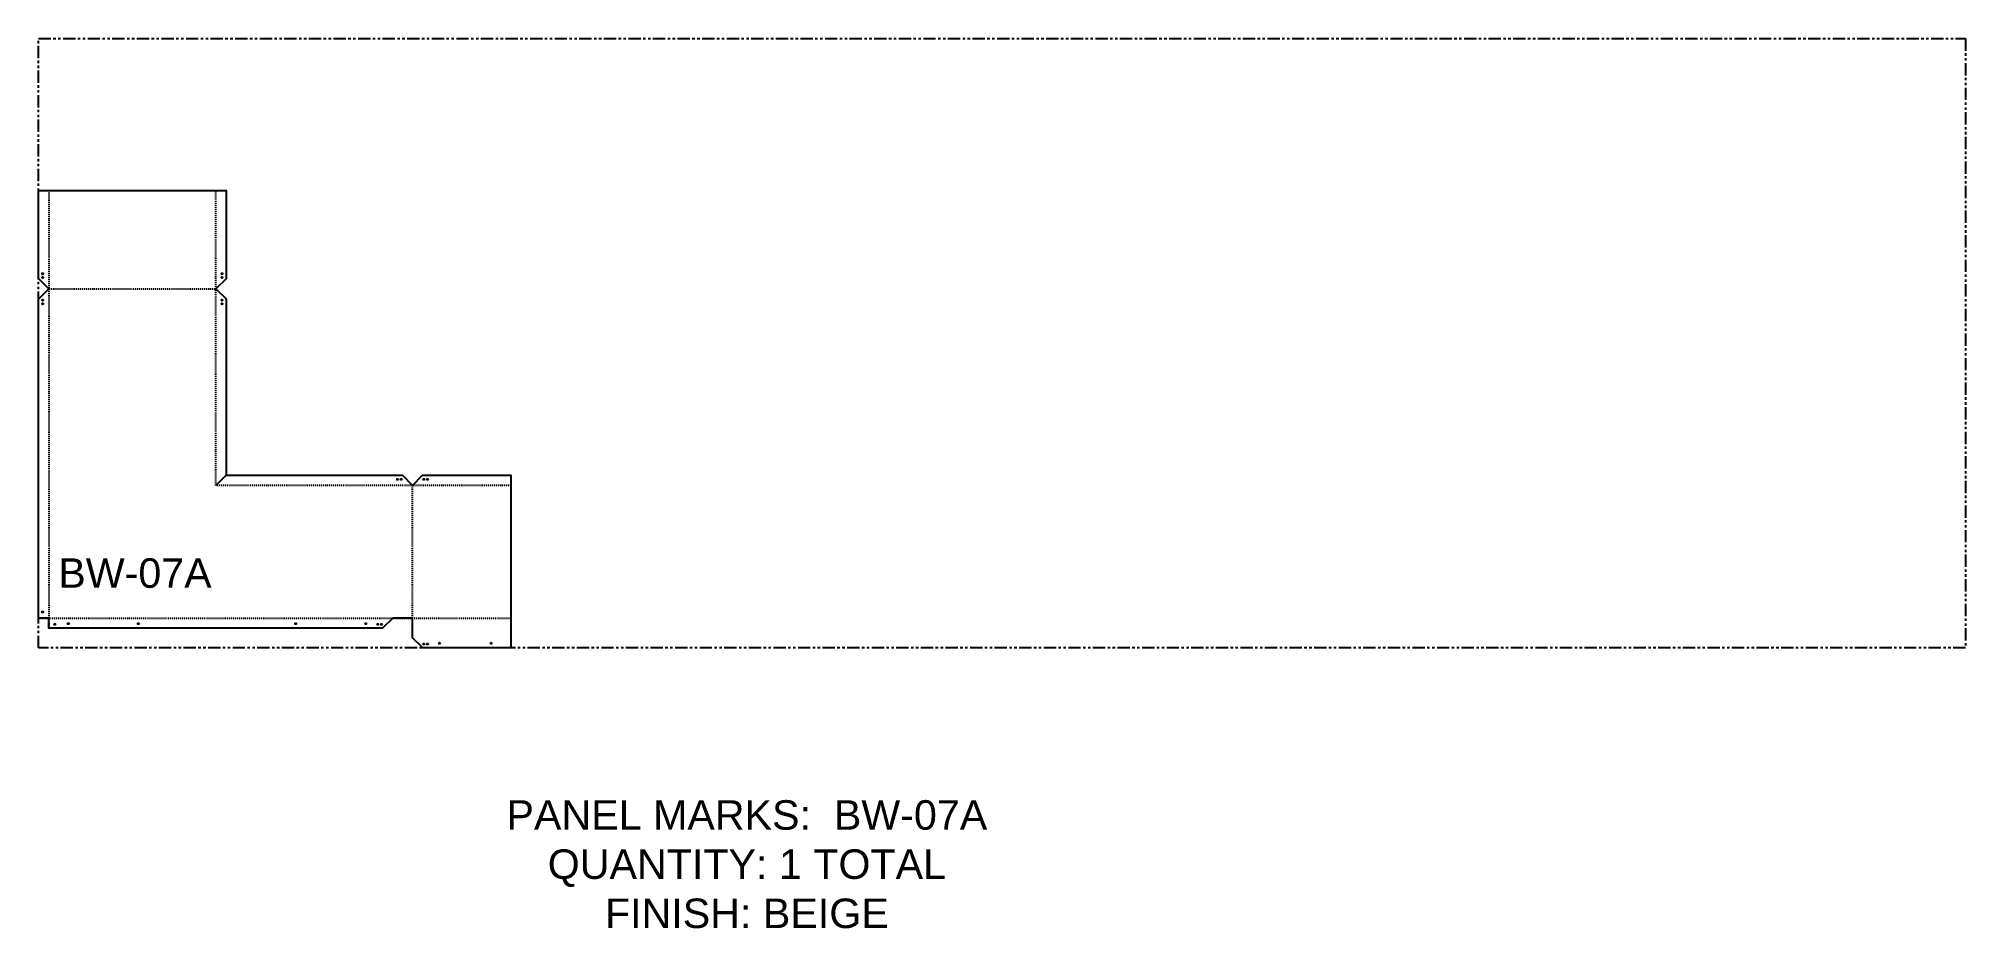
# Model space of a CAD drawing. Header units: inches. Extents: x 0 to 196, y -29 to 62.
import ezdxf

# ---------------------------------------------------------------- set-up
doc = ezdxf.new("R2010")
doc.units = ezdxf.units.IN
doc.header["$MEASUREMENT"] = 0
doc.linetypes.add('HIDDEN', pattern=[0.375, 0.25, -0.125])
doc.linetypes.add('PHANTOM', pattern=[2.5, 1.25, -0.25, 0.25, -0.25, 0.25, -0.25])
for name, color, linetype in [('DETAILS', 7, 'Continuous'), ('HOLES', 6, 'Continuous'), ('RELIEF', 82, 'Continuous'), ('ROUT', 1, 'HIDDEN'), ('SHEET', 5, 'PHANTOM'), ('TEXT', 2, 'PHANTOM')]:
    doc.layers.add(name, color=color, linetype=linetype)
doc.styles.get("Standard").update_dxf_attribs({"font": 'arial.ttf'})

msp = doc.modelspace()

# ---------------------------------------------------------------- linework, layer by layer
at = {"layer": 'DETAILS', "ltscale": 0.25}
msp.add_lwpolyline([(38.04, 1.04), (38.04, 3.04), (36.04, 3.04), (35, 2), (1.04, 2), (1.04, 3.04), (0, 3.04), (0, 35.5), (1.04, 36.54), (0, 37.58), (0, 46.54), (19.07, 46.54), (19.07, 37.57), (18.04, 36.54), (19.07, 35.51), (19.07, 17.57), (37.01, 17.57), (38.04, 16.54), (39.07, 17.57), (48.04, 17.57), (48.04, 0), (39.08, 0)], close=True, dxfattribs=at)
at = {"layer": 'HOLES', "ltscale": 0.25}
for centre in [(0.41, 38.07), (0.41, 37.69), (18.66, 38.07), (18.66, 37.69), (0.41, 35.38), (18.66, 35.38), (0.41, 35.01), (18.66, 35.01), (36.51, 17.16), (36.88, 17.16), (39.19, 17.16), (39.57, 17.16), (0.41, 3.66), (1.66, 2.41), (3.04, 2.47), (10.16, 2.47), (26.16, 2.47), (33.29, 2.47), (34.51, 2.41), (34.88, 2.41), (39.19, 0.41), (39.57, 0.41), (40.79, 0.48), (46.04, 0.48)]:
    msp.add_circle(centre, 0.0625, dxfattribs=at)
at = {"layer": 'RELIEF'}
msp.add_line((18.13, 16.63), (19.07, 17.57), dxfattribs=at)
at = {"layer": 'ROUT', "ltscale": 0.25}
for p, q in [((1.04, 46.54), (1.04, 2)), ((1.04, 36.54), (18.04, 36.54)), ((38.04, 1.04), (38.04, 16.54)), ((0, 3.04), (48.04, 3.04))]:
    msp.add_line(p, q, dxfattribs=at)
msp.add_lwpolyline([(48.04, 16.54), (18.04, 16.54), (18.04, 46.54)], dxfattribs=at)
at = {"layer": 'SHEET'}
msp.add_lwpolyline([(0, 62), (196, 62), (196, 0), (0, 0)], close=True, dxfattribs=at)

# ---------------------------------------------------------------- texts
at = {"layer": 'TEXT', "char_height": 3, "attachment_point": 5}
for s, insert in [('BW-07A', (9.81, 7.6)), ('PANEL MARKS:  BW-07A\\PQUANTITY: 1 TOTAL\\PFINISH: BEIGE', (72.05, -22.01))]:
    msp.add_mtext_dynamic_manual_height_columns(s, width=199.7409, gutter_width=1, heights=[0], dxfattribs=dict(at, insert=insert))

doc.saveas('drawing.dxf')
